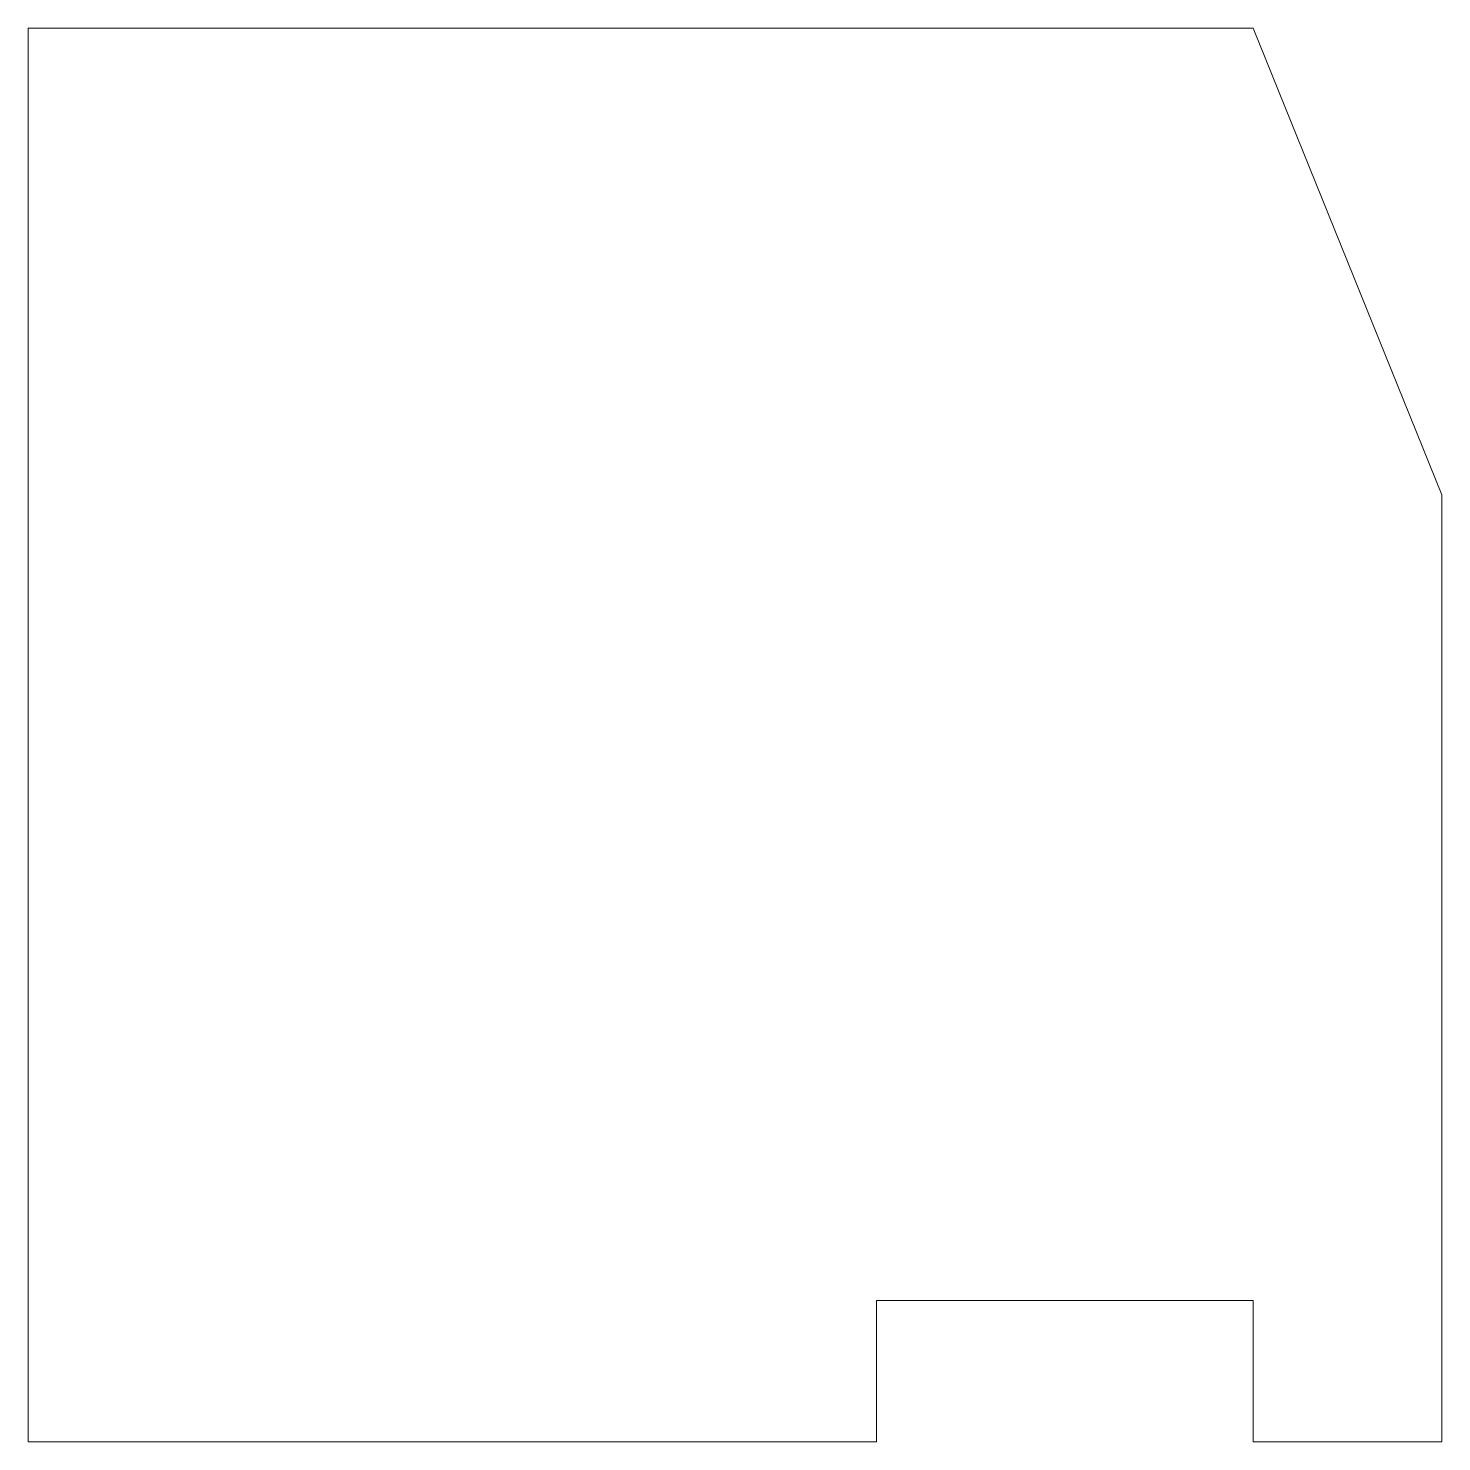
# Model space of a CAD drawing. Header units: inches. Extents: x 0 to 7.5, y -7.5 to 0.
import ezdxf

# ---------------------------------------------------------------- set-up
doc = ezdxf.new("R2010")
doc.units = ezdxf.units.IN
doc.header["$MEASUREMENT"] = 0

msp = doc.modelspace()

# ---------------------------------------------------------------- linework, layer by layer
at = {"color": 7, "linetype": 'Continuous', "lineweight": 15}
for p, q in [((6.5, 0), (0, 0)), ((0, 0), (0, -7.5)), ((6.5, 0), (7.5, -2.4751)), ((7.5, -7.5), (7.5, -2.4751)), ((4.5, -7.5), (4.5, -6.75)), ((4.5, -6.75), (6.5, -6.75)), ((6.5, -6.75), (6.5, -7.5)), ((0, -7.5), (4.5, -7.5)), ((6.5, -7.5), (7.5, -7.5))]:
    msp.add_line(p, q, dxfattribs=at)

doc.saveas('drawing.dxf')
